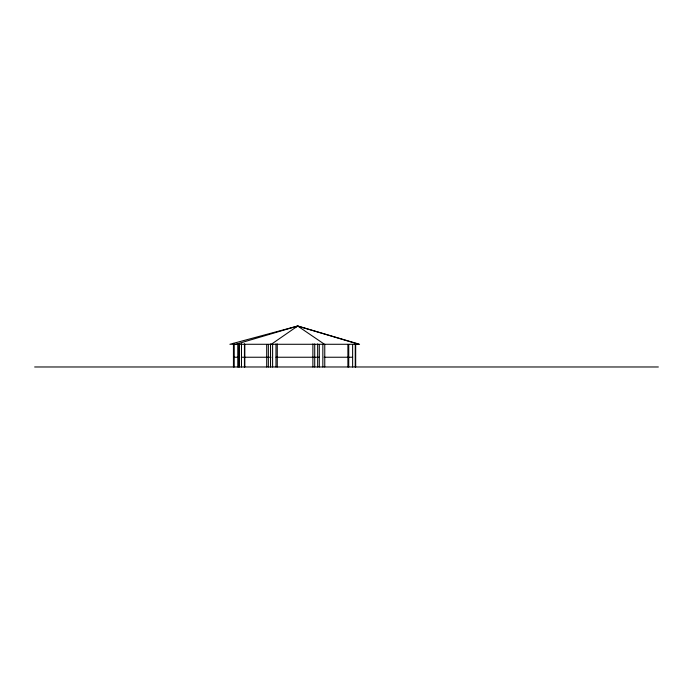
<?xml version="1.0" encoding="UTF-8"?>
<svg xmlns="http://www.w3.org/2000/svg" width="693" height="693" viewBox="0 0 693 693"><rect width="100%" height="100%" fill="white"/><g stroke="black" fill="none" stroke-linecap="round" stroke-linejoin="round"><path stroke-width="1.04" d="M244.456 343.841L244.456 366.978M271.309 344.282L297.687 326.022L359.563 344.282L229.894 344.282L297.687 326.022L358.714 344.282M294.975 327.633L297.687 326.022L324.489 344.282M235.854 344.282L297.687 326.022M233.446 344.066L234.217 344.066L234.217 366.978M234.217 357.241L239.639 357.241M241.476 357.241L270.998 357.241M275.979 357.241L319.3 357.241M324.185 357.241L352.624 357.241M34.65 366.978L658.35 366.978M355.674 344.577L355.674 366.978M355.249 344.282L355.249 366.978M352.624 344.568L352.624 366.978M348.735 344.577L348.735 366.978M347.895 344.577L347.895 366.978M324.757 344.568L324.757 366.978M322.843 344.577L322.843 366.978M319.3 344.568L319.3 366.978M317.663 343.953L317.663 366.978M314.709 343.953L314.709 366.978M312.881 343.953L312.881 366.978M277.269 343.953L277.269 366.978M275.979 343.953L275.979 366.978M272.609 343.953L272.609 366.978M270.53 343.953L270.53 366.978M268.338 344.473L268.338 366.978M266.692 344.464L266.692 366.978M244.82 344.282L244.82 366.978M241.476 343.841L241.476 366.978M239.206 366.978L239.206 343.841L238.842 366.978M237.777 344.066L237.777 366.978M233.446 343.33L233.446 366.978"/></g></svg>
